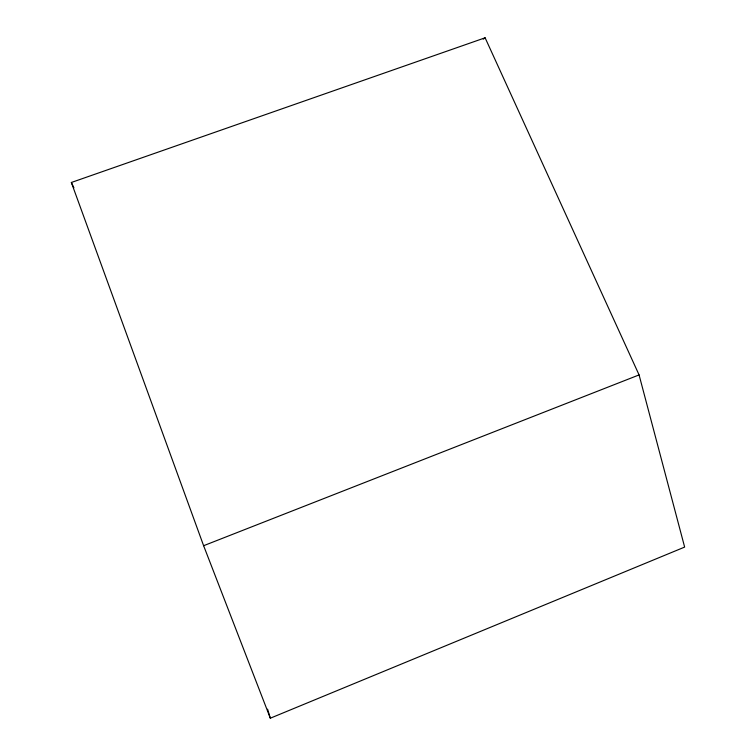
<?xml version="1.0" encoding="UTF-8"?>
<svg xmlns="http://www.w3.org/2000/svg" width="756" height="756" viewBox="0 0 756 756"><rect width="100%" height="100%" fill="white"/><g stroke="black" fill="none" stroke-linecap="round" stroke-linejoin="round"><path stroke-width="1.13" d="M483.245 39.17L485.116 37.8L639.075 374.919L684.643 547.089L270.327 718.2L203.619 545.709L71.357 182.479L485.116 37.8M203.619 545.709L639.075 374.919M71.357 182.479L73.908 187.771M267.586 709.166L270.327 718.2"/></g></svg>
